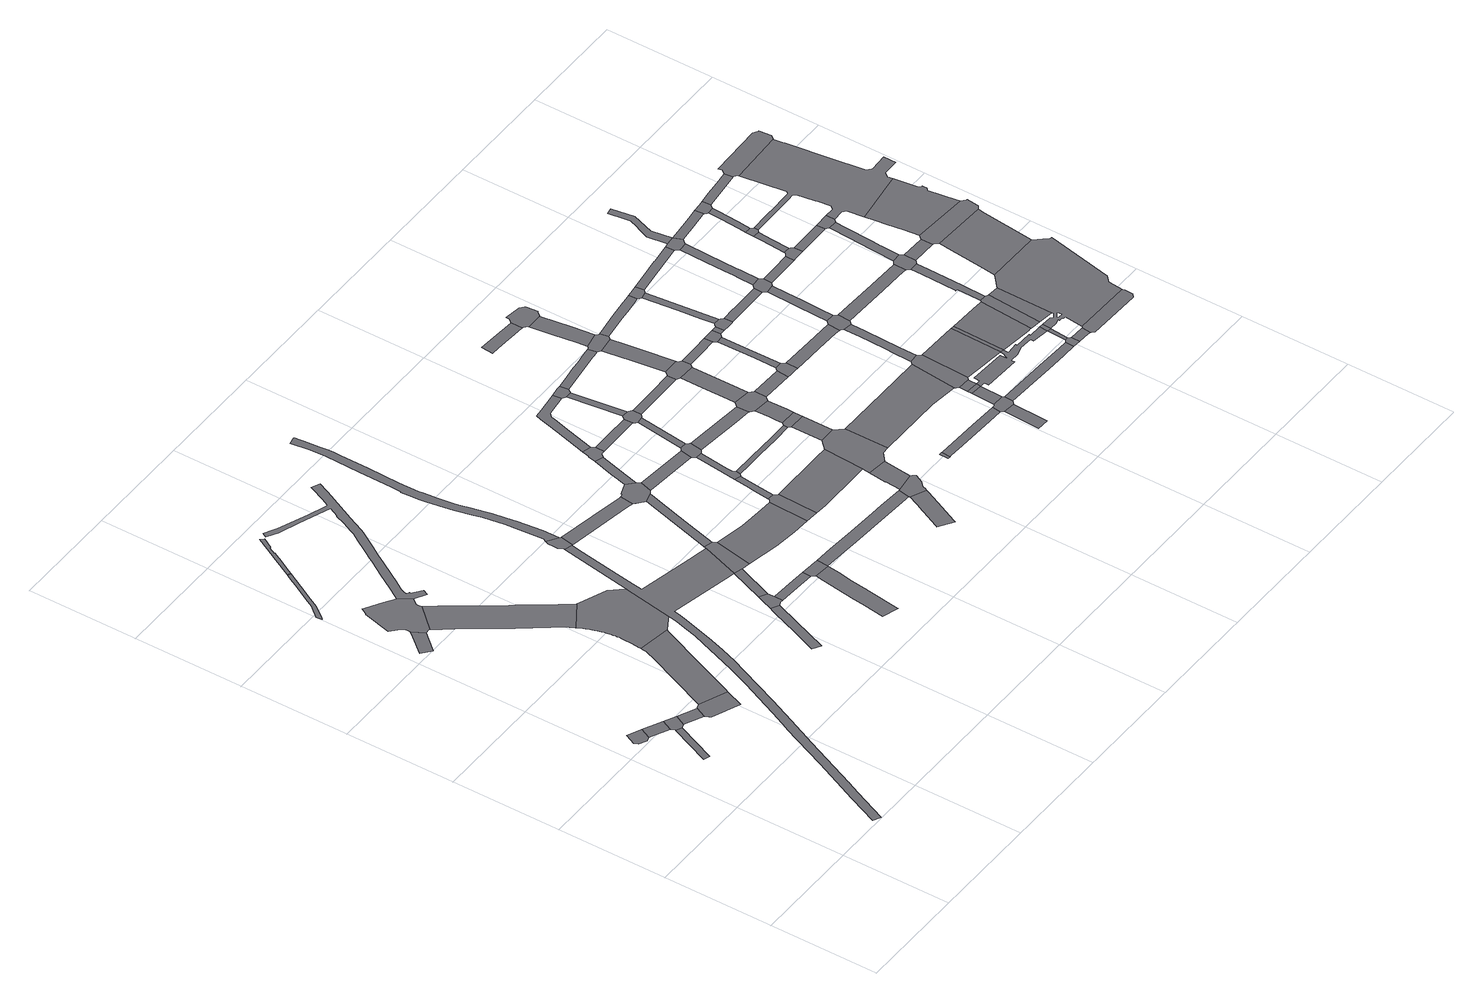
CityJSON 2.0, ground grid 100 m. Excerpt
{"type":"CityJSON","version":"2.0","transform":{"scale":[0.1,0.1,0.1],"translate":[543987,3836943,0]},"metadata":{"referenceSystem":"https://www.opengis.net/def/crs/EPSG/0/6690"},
"CityObjects":{
"road1":{"type":"Road","geometry":[{"type":"MultiSurface","lod":"1","boundaries":[[[0,1,2,3,4,5,6,7,8,9]]]}]},
"road2":{"type":"Road","attributes":{"RoadStructureAttribute.sectionType":"1"},"geometry":[{"type":"MultiSurface","lod":"1","boundaries":[[[10,11,12,13]]]}]},
"road3":{"type":"Road","attributes":{"RoadStructureAttribute.sectionType":"1"},"geometry":[{"type":"MultiSurface","lod":"1","boundaries":[[[9,8,14,15]]]}]},
"road4":{"type":"Road","geometry":[{"type":"MultiSurface","lod":"1","boundaries":[[[15,14,16,17,10,13,18,19,20,21]]]}]},
"road5":{"type":"Road","attributes":{"RoadStructureAttribute.sectionType":"1"},"geometry":[{"type":"MultiSurface","lod":"1","boundaries":[[[21,20,22,23]]]}]},
"road6":{"type":"Road","geometry":[{"type":"MultiSurface","lod":"1","boundaries":[[[24,25,26,23,22,27,28,29,30,31]]]}]},
"road7":{"type":"Road","attributes":{"RoadStructureAttribute.sectionType":"1"},"geometry":[{"type":"MultiSurface","lod":"1","boundaries":[[[32,33,34,35,36,37]]]}]},
"road8":{"type":"Road","attributes":{"RoadStructureAttribute.sectionType":"1"},"geometry":[{"type":"MultiSurface","lod":"1","boundaries":[[[38,39,40,41,42,43,44,45,46,47,48,49,50,51,52,53,54]]]}]},
"road9":{"type":"Road","geometry":[{"type":"MultiSurface","lod":"1","boundaries":[[[55,56,57,58,59,60,61,62,63,64,32,37,65,66,67,68,69,70,71]]]}]},
"road10":{"type":"Road","attributes":{"function":"3","RoadStructureAttribute.sectionType":"1"},"geometry":[{"type":"MultiSurface","lod":"1","boundaries":[[[72,73,74,75,76,77,24,31,78,79,80,81,82,83]]]}]},
"road11":{"type":"Road","geometry":[{"type":"MultiSurface","lod":"1","boundaries":[[[84,38,54,85]]]}]},
"road12":{"type":"Road","attributes":{"RoadStructureAttribute.sectionType":"1"},"geometry":[{"type":"MultiSurface","lod":"1","boundaries":[[[86,87,88,89,90,91,92,93,94,67,66,95,96,97,98,99,100,101,102,103,104,105,106]]]}]},
"road13":{"type":"Road","attributes":{"RoadStructureAttribute.sectionType":"1"},"geometry":[{"type":"MultiSurface","lod":"1","boundaries":[[[107,108,109,110,111,112,113,114,115,116,117,118,119,120,121,122,123,124,125,126,127,128,129,130,131,132,133,134,135,136,137,138,139,140,141,142,143,144,145,146,147,148,149,150,151,152,153,154,155,156,157]]]}]},
"road14":{"type":"Road","attributes":{"RoadStructureAttribute.sectionType":"1"},"geometry":[{"type":"MultiSurface","lod":"1","boundaries":[[[158,159,160,84,85,161,162,163,164,165,166,167]]]}]},
"road15":{"type":"Road","geometry":[{"type":"MultiSurface","lod":"1","boundaries":[[[168,169,170,106,105,171,172,173,174,175,176,177,178,179,180,181,182,183,184,185,186,187,188,189,190,191,192,193,194,195,196,197,198,72,83,199,200,201,202,119,118]]]}]},
"road16":{"type":"Road","attributes":{"RoadStructureAttribute.sectionType":"1"},"geometry":[{"type":"MultiSurface","lod":"1","boundaries":[[[203,204,205,206,207,208,209,210,211,212,213,214,215,216,217,218,219,220,221,222,223,224,225,226,227,228,229,230,71,70,231,232,233,234,235,236,237,238,239,240,241,242,243,244,245,246,247,248,249,250,251,252,253,254,255,256,257]]]}]},
"road17":{"type":"Road","attributes":{"RoadStructureAttribute.sectionType":"1"},"geometry":[{"type":"MultiSurface","lod":"1","boundaries":[[[258,259,260,261,262,263,264,265,266]]]}]},
"road18":{"type":"Road","geometry":[{"type":"MultiSurface","lod":"1","boundaries":[[[267,268,258,266,269,270,271,272,273]]]}]},
"road19":{"type":"Road","attributes":{"RoadStructureAttribute.sectionType":"1"},"geometry":[{"type":"MultiSurface","lod":"1","boundaries":[[[157,267,273,274]]]}]},
"road20":{"type":"Road","geometry":[{"type":"MultiSurface","lod":"1","boundaries":[[[275,276,277,278,279,280,116,115,281,282,283,284]]]}]},
"road21":{"type":"Road","attributes":{"RoadStructureAttribute.sectionType":"1"},"geometry":[{"type":"MultiSurface","lod":"1","boundaries":[[[285,286,272,271,287,288,289,290]]]}]},
"road22":{"type":"Road","attributes":{"RoadStructureAttribute.sectionType":"1"},"geometry":[{"type":"MultiSurface","lod":"1","boundaries":[[[291,292,293,294,295,296,297,298,299,300,301,302,303]]]}]},
"road23":{"type":"Road","geometry":[{"type":"MultiSurface","lod":"1","boundaries":[[[304,305,107,157,274,306,307,308]]]}]},
"road24":{"type":"Road","attributes":{"RoadStructureAttribute.sectionType":"1"},"geometry":[{"type":"MultiSurface","lod":"1","boundaries":[[[309,310,311,312,313,314,315,316,317,318,319,320,321,322,323,324,325,326,327,328,329,330,331,332,333,334,335,336,337,338,339,340,341,342,343,344,345,346,347,348,349,350,351,352,353,354,355,356,357,358,359,360,361,362,363,275,284]]]}]},
"road25":{"type":"Road","geometry":[{"type":"MultiSurface","lod":"1","boundaries":[[[364,365,366,367,290,289,291,303,368,369,370]]]}]},
"road26":{"type":"Road","attributes":{"RoadStructureAttribute.sectionType":"7"},"geometry":[{"type":"MultiSurface","lod":"1","boundaries":[[[371,372,283,282,373,374,375]]]}]},
"road27":{"type":"Road","attributes":{"RoadStructureAttribute.sectionType":"1"},"geometry":[{"type":"MultiSurface","lod":"1","boundaries":[[[376,377,378,379,380,381,382,304,308]]]}]},
"road28":{"type":"Road","attributes":{"function":"3","RoadStructureAttribute.sectionType":"1"},"geometry":[{"type":"MultiSurface","lod":"1","boundaries":[[[383,384,307,306,385,386,387,388]]]}]},
"road29":{"type":"Road","geometry":[{"type":"MultiSurface","lod":"1","boundaries":[[[389,390,391,392,393,394,395,375,374,396,397,398,399,400,380,379,401,402,403,404,405,406]]]}]},
"road30":{"type":"Road","attributes":{"RoadStructureAttribute.sectionType":"1"},"geometry":[{"type":"MultiSurface","lod":"1","boundaries":[[[407,408,409,410,411,412,370,369,413,414,415,416,417,418,419,420,421]]]}]},
"road31":{"type":"Road","attributes":{"RoadStructureAttribute.sectionType":"1"},"geometry":[{"type":"MultiSurface","lod":"1","boundaries":[[[422,423,424,425,389,406,426,427,428]]]}]},
"road32":{"type":"Road","geometry":[{"type":"MultiSurface","lod":"1","boundaries":[[[429,430,388,387,431,432,433]]]}]},
"road33":{"type":"Road","attributes":{"RoadStructureAttribute.sectionType":"1"},"geometry":[{"type":"MultiSurface","lod":"1","boundaries":[[[402,401,434,435,436,437]]]}]},
"road34":{"type":"Road","attributes":{"RoadStructureAttribute.sectionType":"1"},"geometry":[{"type":"MultiSurface","lod":"1","boundaries":[[[438,439,440,429,433,441,442]]]}]},
"road35":{"type":"Road","geometry":[{"type":"MultiSurface","lod":"1","boundaries":[[[443,444,445,446,422,428,447,448,449,450]]]}]},
"road36":{"type":"Road","geometry":[{"type":"MultiSurface","lod":"1","boundaries":[[[451,452,438,442,453,454,455,456,457]]]}]},
"road37":{"type":"Road","geometry":[{"type":"MultiSurface","lod":"1","boundaries":[[[458,459,460,461,462,463,464,465,466,467,468,469,470,471,472]]]}]},
"road38":{"type":"Road","attributes":{"function":"3","RoadStructureAttribute.sectionType":"1"},"geometry":[{"type":"MultiSurface","lod":"1","boundaries":[[[473,432,431,474,475,476,477]]]}]},
"road39":{"type":"Road","attributes":{"RoadStructureAttribute.sectionType":"1"},"geometry":[{"type":"MultiSurface","lod":"1","boundaries":[[[478,479,449,448,480,481,482,483,484]]]}]},
"road40":{"type":"Road","geometry":[{"type":"MultiSurface","lod":"1","boundaries":[[[485,486,487,437,436,488,489,451,457,490,491,492,493,494,495,496]]]}]},
"road41":{"type":"Road","attributes":{"RoadStructureAttribute.sectionType":"1"},"geometry":[{"type":"MultiSurface","lod":"1","boundaries":[[[497,498,499,500,501,502,443,450,503,504,505,506,507,508,509,510,511]]]}]},
"road42":{"type":"Road","geometry":[{"type":"MultiSurface","lod":"1","boundaries":[[[512,513,514,421,420,515,458,472,516,517,518,519,520]]]}]},
"road43":{"type":"Road","attributes":{"RoadStructureAttribute.sectionType":"1"},"geometry":[{"type":"MultiSurface","lod":"1","boundaries":[[[521,522,523,485,496]]]}]},
"road44":{"type":"Road","attributes":{"RoadStructureAttribute.sectionType":"1"},"geometry":[{"type":"MultiSurface","lod":"1","boundaries":[[[524,525,454,453,526,527,528,529,530]]]}]},
"road45":{"type":"Road","attributes":{"RoadStructureAttribute.sectionType":"1"},"geometry":[{"type":"MultiSurface","lod":"1","boundaries":[[[531,532,533,514,513,534]]]}]},
"road46":{"type":"Road","geometry":[{"type":"MultiSurface","lod":"1","boundaries":[[[535,536,484,483,537,522,521,538,539,540,541,542]]]}]},
"road47":{"type":"Road","attributes":{"RoadStructureAttribute.sectionType":"1"},"geometry":[{"type":"MultiSurface","lod":"1","boundaries":[[[543,544,545,535,542]]]}]},
"road48":{"type":"Road","attributes":{"RoadStructureAttribute.sectionType":"1"},"geometry":[{"type":"MultiSurface","lod":"1","boundaries":[[[546,493,492,547,548,549]]]}]},
"road49":{"type":"Road","geometry":[{"type":"MultiSurface","lod":"1","boundaries":[[[550,551,497,511,552,545,544,553,554]]]}]},
"road50":{"type":"Road","geometry":[{"type":"MultiSurface","lod":"1","boundaries":[[[555,556,477,476,531,534,557,558,559,560]]]}]},
"road51":{"type":"Road","attributes":{"RoadStructureAttribute.sectionType":"1"},"geometry":[{"type":"MultiSurface","lod":"1","boundaries":[[[561,555,560,562]]]}]},
"road52":{"type":"Road","attributes":{"RoadStructureAttribute.sectionType":"1"},"geometry":[{"type":"MultiSurface","lod":"1","boundaries":[[[563,564,565,566,540,539,567,568]]]}]},
"road53":{"type":"Road","geometry":[{"type":"MultiSurface","lod":"1","boundaries":[[[569,570,571,572]]]}]},
"road54":{"type":"Road","geometry":[{"type":"MultiSurface","lod":"1","boundaries":[[[573,574,530,529,575,561,562,576]]]}]},
"road55":{"type":"Road","attributes":{"RoadStructureAttribute.sectionType":"1"},"geometry":[{"type":"MultiSurface","lod":"1","boundaries":[[[577,578,579,573,576,580,581]]]}]},
"road56":{"type":"Road","attributes":{"RoadStructureAttribute.sectionType":"1"},"geometry":[{"type":"MultiSurface","lod":"1","boundaries":[[[582,583,584,585,586,550,554,587,588,589]]]}]},
"road57":{"type":"Road","geometry":[{"type":"MultiSurface","lod":"1","boundaries":[[[590,591,549,548,592,577,581,593,594,595,596,597]]]}]},
"road58":{"type":"Road","attributes":{"RoadStructureAttribute.sectionType":"1"},"geometry":[{"type":"MultiSurface","lod":"1","boundaries":[[[598,599,600,590,597,601,602,603]]]}]},
"road59":{"type":"Road","attributes":{"RoadStructureAttribute.sectionType":"1"},"geometry":[{"type":"MultiSurface","lod":"1","boundaries":[[[604,605,606,607,608,609,610,611]]]}]},
"road60":{"type":"Road","attributes":{"RoadStructureAttribute.sectionType":"1"},"geometry":[{"type":"MultiSurface","lod":"1","boundaries":[[[612,613,614,572,571,615,616,617,618,619,620,621]]]}]},
"road61":{"type":"Road","geometry":[{"type":"MultiSurface","lod":"1","boundaries":[[[622,623,624,625,626,627,563,568,598,603,628,629]]]}]},
"road62":{"type":"Road","attributes":{"RoadStructureAttribute.sectionType":"1"},"geometry":[{"type":"MultiSurface","lod":"1","boundaries":[[[595,594,630,631]]]}]},
"road63":{"type":"Road","attributes":{"RoadStructureAttribute.sectionType":"1"},"geometry":[{"type":"MultiSurface","lod":"1","boundaries":[[[632,633,634,635,636,637,638,625,624]]]}]},
"road64":{"type":"Road","attributes":{"function":"3","RoadStructureAttribute.sectionType":"1"},"geometry":[{"type":"MultiSurface","lod":"1","boundaries":[[[639,640,559,558,641,642,643,644]]]}]},
"road65":{"type":"Road","geometry":[{"type":"MultiSurface","lod":"1","boundaries":[[[645,646,647,648,649,650,582,589,636,635,651,652]]]}]},
"road66":{"type":"Road","attributes":{"RoadStructureAttribute.sectionType":"1"},"geometry":[{"type":"MultiSurface","lod":"1","boundaries":[[[653,654,655,648,647,656,657]]]}]},
"road67":{"type":"Road","geometry":[{"type":"MultiSurface","lod":"1","boundaries":[[[658,659,660,661,611,610,662,663,664,665,653,657,666,667,668,669,670,671,672]]]}]},
"road68":{"type":"Road","attributes":{"RoadStructureAttribute.sectionType":"1"},"geometry":[{"type":"MultiSurface","lod":"1","boundaries":[[[673,674,629,628,675,676]]]}]},
"road69":{"type":"Road","geometry":[{"type":"MultiSurface","lod":"1","boundaries":[[[677,678,679,631,630,680,681,682,683,684,685,686]]]}]},
"road70":{"type":"Road","attributes":{"RoadStructureAttribute.sectionType":"1"},"geometry":[{"type":"MultiSurface","lod":"1","boundaries":[[[687,688,689,690,691]]]}]},
"road71":{"type":"Road","attributes":{"RoadStructureAttribute.sectionType":"1"},"geometry":[{"type":"MultiSurface","lod":"1","boundaries":[[[692,693,694,695,677,686]]]}]},
"road72":{"type":"Road","geometry":[{"type":"MultiSurface","lod":"1","boundaries":[[[696,697,698,621,620,687,691,699,700,701]]]}]},
"road73":{"type":"Road","attributes":{"RoadStructureAttribute.sectionType":"1"},"geometry":[{"type":"MultiSurface","lod":"1","boundaries":[[[702,696,701,703]]]}]},
"road74":{"type":"Road","geometry":[{"type":"MultiSurface","lod":"1","boundaries":[[[704,705,673,676,706,694,693,707,708]]]}]},
"road75":{"type":"Road","attributes":{"RoadStructureAttribute.sectionType":"1"},"geometry":[{"type":"MultiSurface","lod":"1","boundaries":[[[709,710,711,712,652,651,713,714,715,716,717]]]}]},
"road76":{"type":"Road","geometry":[{"type":"MultiSurface","lod":"1","boundaries":[[[718,702,703,719]]]}]},
"road77":{"type":"Road","attributes":{"RoadStructureAttribute.sectionType":"1"},"geometry":[{"type":"MultiSurface","lod":"1","boundaries":[[[720,718,719,721]]]}]},
"road78":{"type":"Road","attributes":{"RoadStructureAttribute.sectionType":"1"},"geometry":[{"type":"MultiSurface","lod":"1","boundaries":[[[722,704,708,723]]]}]},
"road79":{"type":"Road","attributes":{"RoadStructureAttribute.sectionType":"1"},"geometry":[{"type":"MultiSurface","lod":"1","boundaries":[[[724,683,682,725,726,727,728,729,730]]]}]},
"road80":{"type":"Road","geometry":[{"type":"MultiSurface","lod":"1","boundaries":[[[731,732,733,734,644,643,735,736,720,721,737,738]]]}]},
"road81":{"type":"Road","geometry":[{"type":"MultiSurface","lod":"1","boundaries":[[[739,740,722,723,741,742,743,744,745,746,747]]]}]},
"road82":{"type":"Road","attributes":{"RoadStructureAttribute.sectionType":"1"},"geometry":[{"type":"MultiSurface","lod":"1","boundaries":[[[748,749,750,751,752,739,747]]]}]},
"road83":{"type":"Road","geometry":[{"type":"MultiSurface","lod":"1","boundaries":[[[753,754,709,717,750,749,755,756]]]}]},
"road84":{"type":"Road","attributes":{"RoadStructureAttribute.sectionType":"1"},"geometry":[{"type":"MultiSurface","lod":"1","boundaries":[[[757,758,759,760,761,762,763,764,733,732,765,766,767]]]}]},
"road85":{"type":"Road","attributes":{"RoadStructureAttribute.sectionType":"1"},"geometry":[{"type":"MultiSurface","lod":"1","boundaries":[[[768,769,770,700,699,771,772,773,774]]]}]},
"road86":{"type":"Road","attributes":{"function":"3","RoadStructureAttribute.sectionType":"1"},"geometry":[{"type":"MultiSurface","lod":"1","boundaries":[[[738,737,775,776,777,778]]]}]},
"road87":{"type":"Road","attributes":{"RoadStructureAttribute.sectionType":"1"},"geometry":[{"type":"MultiSurface","lod":"1","boundaries":[[[779,780,781,744,743,782,783,784]]]}]},
"road88":{"type":"Road","geometry":[{"type":"MultiSurface","lod":"1","boundaries":[[[785,786,730,729,787,757,767,788,789,790,791,792,793]]]}]},
"road89":{"type":"Road","geometry":[{"type":"MultiSurface","lod":"1","boundaries":[[[794,795,796,797,798,799,800,801,719,703,802,803,804,805,806,807,808,809,810,811,812,813,814,815,816,817,818,819,820,777]]]}]},
"road90":{"type":"Road","attributes":{"RoadStructureAttribute.sectionType":"1"},"geometry":[{"type":"MultiSurface","lod":"1","boundaries":[[[821,822,823,824,825,826,827,828,785,793]]]}]},
"road91":{"type":"Road","geometry":[{"type":"MultiSurface","lod":"1","boundaries":[[[778,777,820,829]]]}]},
"road92":{"type":"Road","attributes":{"RoadStructureAttribute.sectionType":"1"},"geometry":[{"type":"MultiSurface","lod":"1","boundaries":[[[830,831,832,833,834,835,753,756,836,837]]]}]},
"road93":{"type":"Road","geometry":[{"type":"MultiSurface","lod":"1","boundaries":[[[838,839,840,841,779,784,842,826,825,843,844,845,846]]]}]},
"road94":{"type":"Road","attributes":{"function":"3","RoadStructureAttribute.sectionType":"1"},"geometry":[{"type":"MultiSurface","lod":"1","boundaries":[[[847,848,829,820,849,850,851,852,853]]]}]},
"road95":{"type":"Road","geometry":[{"type":"MultiSurface","lod":"1","boundaries":[[[854,855,856,857,774,773,858,859]]]}]},
"road96":{"type":"Road","attributes":{"RoadStructureAttribute.sectionType":"1"},"geometry":[{"type":"MultiSurface","lod":"1","boundaries":[[[860,861,862,863,864,865,866,867,868,840,839]]]}]},
"road97":{"type":"Road","attributes":{"RoadStructureAttribute.sectionType":"1"},"geometry":[{"type":"MultiSurface","lod":"1","boundaries":[[[869,856,855,870]]]}]},
"road98":{"type":"Road","attributes":{"RoadStructureAttribute.sectionType":"1"},"geometry":[{"type":"MultiSurface","lod":"1","boundaries":[[[871,872,791,790,873,874,875,876,877]]]}]},
"road99":{"type":"Road","geometry":[{"type":"MultiSurface","lod":"1","boundaries":[[[811,810,869,870,878,879,880,881]]]}]},
"road100":{"type":"Road","attributes":{"RoadStructureAttribute.sectionType":"1"},"geometry":[{"type":"MultiSurface","lod":"1","boundaries":[[[882,883,859,858,884,885,886]]]}]},
"road101":{"type":"Road","attributes":{"RoadStructureAttribute.sectionType":"1"},"geometry":[{"type":"MultiSurface","lod":"1","boundaries":[[[887,888,846,845,889,890]]]}]},
"road102":{"type":"Road","geometry":[{"type":"MultiSurface","lod":"1","boundaries":[[[891,892,830,837,893,894,864,863,895,896,897,898]]]}]},
"road103":{"type":"Road","geometry":[{"type":"MultiSurface","lod":"1","boundaries":[[[899,900,853,852,901,902,903,904]]]}]},
"road104":{"type":"Road","attributes":{"RoadStructureAttribute.sectionType":"1"},"geometry":[{"type":"MultiSurface","lod":"1","boundaries":[[[905,906,907,908,909,910,911,912,913,914,892,891]]]}]},
"road105":{"type":"Road","attributes":{"function":"3","RoadStructureAttribute.sectionType":"1"},"geometry":[{"type":"MultiSurface","lod":"1","boundaries":[[[902,901,915,916]]]}]},
"road106":{"type":"Road","geometry":[{"type":"MultiSurface","lod":"1","boundaries":[[[917,918,919,887,890,920,921,922,923,924]]]}]},
"road107":{"type":"Road","attributes":{"RoadStructureAttribute.sectionType":"1"},"geometry":[{"type":"MultiSurface","lod":"1","boundaries":[[[925,926,927,928,929,930,931,932,933,934,935,899,904]]]}]},
"road108":{"type":"Road","attributes":{"RoadStructureAttribute.sectionType":"1"},"geometry":[{"type":"MultiSurface","lod":"1","boundaries":[[[936,937,938,898,897,939,940,941]]]}]},
"road109":{"type":"Road","attributes":{"RoadStructureAttribute.sectionType":"1"},"geometry":[{"type":"MultiSurface","lod":"1","boundaries":[[[942,943,917,924,944,945]]]}]},
"road110":{"type":"Road","geometry":[{"type":"MultiSurface","lod":"1","boundaries":[[[946,947,886,885,948,949,950,951,952,953,954]]]}]},
"road111":{"type":"Road","geometry":[{"type":"MultiSurface","lod":"1","boundaries":[[[955,942,945,956,957,958,959]]]}]},
"road112":{"type":"Road","geometry":[{"type":"MultiSurface","lod":"1","boundaries":[[[960,961,962,963,877,876,964,965,929,928,966,967]]]}]},
"road113":{"type":"Road","attributes":{"RoadStructureAttribute.sectionType":"1"},"geometry":[{"type":"MultiSurface","lod":"1","boundaries":[[[968,969,922,921,970,971]]]}]},
"road114":{"type":"Road","attributes":{"RoadStructureAttribute.sectionType":"1"},"geometry":[{"type":"MultiSurface","lod":"1","boundaries":[[[972,973,974,975,976,977,955,959]]]}]},
"road115":{"type":"Road","geometry":[{"type":"MultiSurface","lod":"1","boundaries":[[[978,979,980,981,982,983,916,915,984,985,986,881,880,987,988,989,990,991,992,946,954,993,994],[995,996,997,998,999,1000]]]}]},
"road116":{"type":"Road","geometry":[{"type":"MultiSurface","lod":"1","boundaries":[[[1001,1002,936,941,1003,975,974,1004,1005]]]}]},
"road117":{"type":"Road","attributes":{"RoadStructureAttribute.sectionType":"1"},"geometry":[{"type":"MultiSurface","lod":"1","boundaries":[[[1006,1007,1008,1009,1010,1011,962,961,1012,1013,1014,1015,1016]]]}]},
"road118":{"type":"Road","attributes":{"RoadStructureAttribute.sectionType":"1"},"geometry":[{"type":"MultiSurface","lod":"1","boundaries":[[[967,966,1017,1018]]]}]},
"road119":{"type":"Road","geometry":[{"type":"MultiSurface","lod":"1","boundaries":[[[1019,968,971,1020,1006,1016,1021,1022]]]}]},
"road120":{"type":"Road","attributes":{"RoadStructureAttribute.sectionType":"1"},"geometry":[{"type":"MultiSurface","lod":"1","boundaries":[[[1023,1024,1025,1001,1005,1026,1027,1028,1029]]]}]},
"road121":{"type":"Road","attributes":{"function":"3"},"geometry":[{"type":"MultiSurface","lod":"1","boundaries":[[[1030,1031,1032,983,982,1033,1034,1035,1036]]]}]},
"road122":{"type":"Road","geometry":[{"type":"MultiSurface","lod":"1","boundaries":[[[1037,1038,1018,1017,1039,1030,1036,1040,1041,1042,1043,1044]]]}]},
"road123":{"type":"Road","geometry":[{"type":"MultiSurface","lod":"1","boundaries":[[[1045,1046,1047,1048,1049,1050,1051,1052,1053,1054,1055,1056,1057,1058,1059,1060,1061,958,957,1062,1063,1064,1065,1066,1067,1068,1069,1070,1071,1072,1019,1022,1073,1074,1075,1076,1077,1078,1079,1080,1081,1082,1083]]]}]},
"road124":{"type":"Road","geometry":[{"type":"MultiSurface","lod":"1","boundaries":[[[1084,1085,1086,1077,1076,1087,1088,1089,1037,1044,1090,1091,1092,1093,1094,1095]]]}]},
"road125":{"type":"Road","geometry":[{"type":"MultiSurface","lod":"1","boundaries":[[[1096,1097,1098,1099,1023,1029,1100,1101,1053,1052,1102,1103,1104]]]}]}
},
"vertices":[
[222,2192,0],[174,2093,0],[176,2086,0],[179,2080,0],[188,2056,0],[260,2021,0],[288,2030,0],[291,2031,0],[298,2033,0],[346,2132,0],
[486,1907,0],[324,1532,0],[380,1512,0],[539,1881,0],
[472,1949,0],[520,2047,0],
[475,1941,0],[488,1911,0],[543,1883,0],[570,1895,0],[576,1898,0],[627,1995,0],
[746,1815,0],[793,1915,0],
[841,1931,0],[800,1917,0],[795,1915,0],[747,1815,0],[763,1782,0],[772,1764,0],[1023,1661,0],[1091,1827,0],
[279,4273,0],[264,4255,0],[109,4070,0],[195,3997,0],[336,4163,0],[340,4163,0],
[290,5437,0],[247,5360,0],[225,5319,0],[141,5166,0],[92,5078,0],[48,5028,0],[24,4999,0],[2,4973,0],[13,4923,0],[34,4949,0],[65,4987,0],[104,5037,0],[111,5046,0],[159,5135,0],[238,5279,0],[279,5356,0],[316,5423,0],
[447,4636,0],[314,4719,0],[292,4734,0],[262,4689,0],[256,4674,0],[253,4674,0],[182,4417,0],[241,4367,0],[279,4323,0],[279,4288,0],[369,4163,0],[386,4163,0],[574,4368,0],[572,4396,0],[570,4414,0],[611,4472,0],[540,4578,0],
[1129,2671,0],[1126,2650,0],[1123,2631,0],[1119,2613,0],[1111,2589,0],[1091,2539,0],[1102,1855,0],[1176,2034,0],[1276,2276,0],[1372,2507,0],[1416,2612,0],[1424,2629,0],
[294,5446,0],[320,5431,0],
[1198,3496,0],[1197,3498,0],[1083,3657,0],[1003,3769,0],[971,3812,0],[803,4047,0],[691,4206,0],[668,4237,0],[650,4263,0],[444,4082,0],[480,4033,0],[500,4005,0],[623,3832,0],[774,3620,0],[938,3394,0],[1012,3293,0],[1022,3275,0],[1029,3261,0],[1037,3247,0],[1045,3233,0],[1279,3383,0],
[2391,2918,0],[2273,2939,0],[2251,2943,0],[1705,3060,0],[1708,3077,0],[1721,3157,0],[1742,3283,0],[1810,3688,0],[1832,3801,0],[1759,3821,0],[1646,3170,0],[1645,3163,0],[1565,2699,0],[1546,2616,0],[1524,2528,0],[1488,2408,0],[1452,2300,0],[1391,2139,0],[1325,1961,0],[1269,1821,0],[1240,1758,0],[1164,1585,0],[1083,1399,0],[991,1205,0],[990,1203,0],[989,1200,0],[797,761,0],[657,458,0],[597,321,0],[592,310,0],[474,41,0],[540,4,0],[683,322,0],[736,440,0],[738,443,0],[738,445,0],[960,948,0],[1090,1229,0],[1200,1480,0],[1283,1674,0],[1364,1859,0],[1417,1987,0],[1473,2138,0],[1505,2231,0],[1532,2308,0],[1573,2456,0],[1611,2592,0],[1628,2662,0],[1636,2704,0],[2180,2590,0],[2270,2570,0],
[515,5853,0],[457,5746,0],[388,5617,0],[338,5463,0],[398,5574,0],[448,5668,0],[444,5670,0],[480,5735,0],[488,5732,0],[543,5828,0],
[1549,3278,0],[1498,3298,0],[1312,3370,0],[1053,3217,0],[1059,3204,0],[1071,3180,0],[1078,3163,0],[1085,3144,0],[1092,3127,0],[1097,3112,0],[1103,3092,0],[1110,3070,0],[1115,3054,0],[1119,3037,0],[1124,3015,0],[1126,3004,0],[1128,2993,0],[1131,2977,0],[1134,2960,0],[1137,2940,0],[1139,2920,0],[1139,2907,0],[1141,2885,0],[1141,2857,0],[1140,2831,0],[1140,2811,0],[1138,2788,0],[1136,2758,0],[1134,2739,0],[1133,2720,0],[1131,2696,0],[1529,2688,0],[1557,2704,0],[1563,2707,0],[1567,2707,0],
[1244,5858,0],[1219,5802,0],[1202,5765,0],[1179,5715,0],[1149,5648,0],[1135,5643,0],[968,5707,0],[817,5766,0],[701,5812,0],[655,5838,0],[592,5874,0],[568,5835,0],[663,5779,0],[849,5709,0],[1011,5647,0],[1127,5603,0],[1085,5511,0],[1081,5512,0],[1044,5424,0],[998,5323,0],[983,5289,0],[939,5219,0],[861,5093,0],[815,5020,0],[787,4975,0],[704,4841,0],[615,4696,0],[557,4605,0],[718,4412,0],[739,4461,0],[650,4529,0],[660,4537,0],[630,4551,0],[638,4585,0],[654,4612,0],[707,4698,0],[751,4769,0],[836,4907,0],[883,4985,0],[937,5071,0],[987,5151,0],[1027,5218,0],[1050,5259,0],[1096,5353,0],[1121,5407,0],[1124,5415,0],[1122,5415,0],[1139,5450,0],[1186,5548,0],[1230,5641,0],[1275,5733,0],[1290,5765,0],[1314,5814,0],[1323,5833,0],[1248,5868,0],
[2089,2105,0],[2079,2082,0],[2057,2027,0],[2019,1929,0],[1960,1781,0],[1877,1573,0],[1946,1526,0],[2075,1853,0],[2159,2064,0],
[2147,2255,0],[2129,2206,0],[2188,2083,0],[2190,2083,0],[2221,2081,0],[2224,2160,0],[2218,2219,0],
[2349,2551,0],
[1754,4000,0],[1738,3965,0],[1737,3913,0],[1736,3883,0],[1736,3875,0],[1760,3828,0],[1834,3802,0],[1839,3803,0],[1859,3923,0],[1848,3936,0],
[2460,2143,0],[2224,2159,0],[2366,2072,0],[2577,2058,0],[2580,2058,0],[2582,2135,0],
[2603,2026,0],[2592,1948,0],[2558,1718,0],[2545,1624,0],[2529,1516,0],[2502,1327,0],[2647,1281,0],[2647,1286,0],[2691,1590,0],[2693,1602,0],[2716,1764,0],[2735,1894,0],[2752,2011,0],
[2397,2939,0],[2393,2929,0],[2429,2536,0],[2495,2886,0],[2472,2918,0],
[1848,3939,0],[1848,3942,0],[1846,4091,0],[1837,4179,0],[1822,4316,0],[1808,4413,0],[1789,4535,0],[1774,4598,0],[1748,4702,0],[1727,4787,0],[1717,4834,0],[1711,4884,0],[1698,4988,0],[1695,5012,0],[1689,5061,0],[1684,5109,0],[1682,5152,0],[1679,5196,0],[1678,5226,0],[1679,5334,0],[1684,5634,0],[1688,5894,0],[1688,5961,0],[1685,6021,0],[1679,6086,0],[1673,6159,0],[1665,6229,0],[1661,6269,0],[1657,6301,0],[1654,6311,0],[1583,6295,0],[1585,6284,0],[1606,6123,0],[1612,6048,0],[1615,5978,0],[1608,5656,0],[1604,5356,0],[1602,5258,0],[1600,5258,0],[1595,5258,0],[1598,5188,0],[1601,5151,0],[1606,5096,0],[1609,5057,0],[1612,5016,0],[1617,4988,0],[1628,4921,0],[1652,4794,0],[1691,4634,0],[1707,4564,0],[1723,4482,0],[1739,4370,0],[1752,4245,0],[1757,4172,0],[1767,4028,0],
[2731,2125,0],[2694,2128,0],[2687,2128,0],[2619,2133,0],[2753,2015,0],[2756,2018,0],[2763,2123,0],
[2504,3811,0],[2372,3833,0],[2447,3697,0],[2501,3687,0],[2514,3810,0],
[2543,3171,0],[2581,3308,0],[2669,3618,0],[2676,3642,0],[2587,3615,0],[2501,3308,0],[2401,2953,0],
[2970,2821,0],[2775,2835,0],[2726,2479,0],[2940,2458,0],[3100,2448,0],[3115,2811,0],
[2654,3868,0],[2549,3826,0],[2550,3819,0],[2548,3818,0],[2545,3817,0],[2534,3814,0],[2522,3811,0],[2509,3683,0],[2516,3676,0],[2519,3674,0],[2522,3671,0],[2520,3669,0],[2709,3662,0],[2740,3769,0],[2737,3774,0],[2736,3776,0],[2730,3785,0],[2719,3802,0],
[3771,2059,0],[3764,2060,0],[3576,2072,0],[3415,2083,0],[3155,2098,0],[2928,2113,0],[2964,2004,0],[3114,1995,0],[3297,1983,0],[3436,1975,0],[3611,1964,0],[3752,1956,0],[3772,1955,0],[3781,1954,0],[3801,2058,0],
[2747,4208,0],[2696,4021,0],[2674,3942,0],[2673,3936,0],[2725,3825,0],[2751,3921,0],[2825,4187,0],
[3145,2848,0],[3142,2828,0],[3219,2440,0],[3235,2810,0],[3204,2837,0],
[2716,3661,0],[2720,3661,0],[3209,3615,0],[3227,3724,0],
[3186,3190,0],[3172,3073,0],[3160,2978,0],[3225,3013,0],[3244,3175,0],
[2787,4354,0],[2770,4292,0],[2767,4282,0],[2756,4242,0],[2853,4218,0],[2889,4218,0],[2888,4299,0],[2864,4333,0],
[3233,3583,0],[3200,3315,0],[3264,3193,0],[3273,3234,0],[3254,3257,0],[3259,3315,0],[3293,3578,0],
[3788,1942,0],[3773,1909,0],[3769,1901,0],[3744,1848,0],[3707,1771,0],[3671,1694,0],[3652,1653,0],[3620,1585,0],[3614,1573,0],[3740,1487,0],[3746,1500,0],[3776,1563,0],[3853,1728,0],[3914,1859,0],[3923,1879,0],
[3764,2810,0],[3332,2433,0],[3767,2434,0],[3850,2435,0],[3874,2811,0],
[3070,4301,0],[3062,4301,0],[3063,4220,0],[3093,4221,0],[3109,4221,0],[3289,4223,0],[3287,4303,0],
[3258,3749,0],[3257,3746,0],[3233,3728,0],[3213,3610,0],[3231,3586,0],[3293,3580,0],[3322,3600,0],[3329,3604,0],[3342,3713,0],[3338,3719,0],[3321,3741,0],[3318,3745,0],
[3205,4923,0],[3010,4897,0],[2933,4887,0],[2920,4840,0],[2901,4772,0],[2869,4652,0],[2932,4580,0],[2979,4750,0],[2990,4791,0],[3001,4801,0],[3007,4807,0],[3020,4818,0],[3133,4833,0],[3139,4834,0],[3216,4843,0],
[4008,2069,0],[3994,2085,0],[3815,2057,0],[3785,1946,0],[3937,1910,0],[3945,1926,0],[3952,1941,0],[3986,1969,0],[4024,2050,0],
[3377,4199,0],[3316,4191,0],[3285,3956,0],
[3759,3231,0],[3484,3233,0],[3388,3193,0],[3543,3193,0],[3760,3190,0],[3926,3192,0],[3926,3234,0],
[3843,2362,0],[3826,2206,0],[3829,2206,0],[4024,2343,0],
[3315,4335,0],[3303,4322,0],[3304,4205,0],[3384,4204,0],[3411,4225,0],[3409,4304,0],[3383,4324,0],[3376,4330,0],
[3340,4603,0],[3310,4825,0],[3250,4821,0],
[3755,3673,0],[3756,3562,0],[3908,3548,0],[3904,3660,0],
[3324,4938,0],[3288,4934,0],[3239,4828,0],[3318,4837,0],[3334,4860,0],
[3948,2885,0],[3948,2883,0],[4099,2411,0],[4164,2412,0],[4165,2813,0],[4099,2886,0],
[3948,3172,0],[4099,3172,0],
[3900,4313,0],[3821,4311,0],[3749,4308,0],[3411,4304,0],[3750,4229,0],[3904,4233,0],
[4334,2035,0],[4330,1955,0],[4354,1954,0],[4357,2034,0],
[3948,3255,0],[3946,3253,0],[3946,3174,0],[4099,3255,0],
[3943,3514,0],[3947,3379,0],[3948,3322,0],[4099,3324,0],[4094,3497,0],
[3805,5002,0],[3742,4994,0],[3632,4979,0],[3564,4971,0],[3410,4950,0],[3743,4914,0],[3763,4916,0],[3823,4924,0],
[3939,3697,0],[3908,3664,0],[3911,3545,0],[4125,3531,0],[4127,3534,0],[4130,3645,0],[4129,3646,0],[4092,3679,0],
[3938,4211,0],[3938,4005,0],[3939,3768,0],[4092,3868,0],[4091,4113,0],[4090,4208,0],
[3546,5683,0],[3359,5695,0],[3352,5589,0],[3421,5584,0],[3517,5579,0],[3629,5572,0],[3727,5566,0],[3728,5671,0],
[4762,2016,0],[4501,2027,0],[4368,2033,0],[4365,1953,0],[4370,1953,0],[4519,1947,0],[4810,1934,0],[5008,1927,0],[5010,1927,0],[5018,2005,0],
[4112,4317,0],[4081,4338,0],[4080,4350,0],[3929,4346,0],[3907,4313,0],[3903,4313,0],[4112,4238,0],[4113,4316,0],
[4419,3526,0],[4427,3636,0],
[4062,4481,0],[4054,4543,0],[4017,4813,0],[4003,4921,0],[3853,4900,0],[3860,4847,0],[3890,4634,0],
[5064,2810,0],[4679,2811,0],[4373,2412,0],[4786,2413,0],[5043,2384,0],[5084,2810,0],
[4003,5028,0],[3984,5046,0],[3982,5048,0],[3838,5022,0],[3836,5020,0],[3826,5005,0],[4027,4952,0],[4010,5029,0],
[3769,5530,0],[3796,5335,0],[3827,5104,0],[3956,5251,0],[3919,5531,0],
[3762,5739,0],[3758,5710,0],[3735,5679,0],[3734,5677,0],[3732,5565,0],[3736,5562,0],[3769,5536,0],[3769,5534,0],[3920,5531,0],[3928,5542,0],[3950,5571,0],[3957,5572,0],[3946,5683,0],[3942,5687,0],[3911,5717,0],
[4426,4322,0],[4294,4320,0],[4278,4240,0],[4427,4243,0],
[4456,3665,0],[4455,3663,0],[4449,3657,0],[4450,3525,0],[4522,3523,0],[4543,3522,0],[4547,3631,0],[4520,3660,0],[4518,3662,0],[4518,3663,0],
[5035,1900,0],[5019,1570,0],[5128,1562,0],[5131,1630,0],[5144,1892,0],
[4516,3932,0],[4513,4219,0],[4454,4213,0],[4456,3868,0],
[5055,2015,0],[5049,2011,0],[5041,2004,0],[5171,1918,0],[5178,1999,0],[5164,2014,0],
[5065,2230,0],[5175,2222,0],
[4539,4324,0],[4454,4322,0],[4443,4225,0],[4523,4229,0],[4540,4245,0],
[4509,5095,0],[4468,5089,0],[4419,5083,0],[4242,5060,0],[4258,4982,0],[4373,4997,0],[4479,5011,0],[4492,5013,0],[4516,5016,0],
[5067,2272,0],[5177,2264,0],
[5071,2350,0],[5182,2346,0],
[4589,4325,0],[4590,4245,0],
[4855,3623,0],[4616,3520,0],[4832,3513,0],[5053,3507,0],[5073,3506,0],[5100,3505,0],[5105,3616,0],
[5197,2834,0],[5192,2838,0],[5110,2837,0],[5110,2833,0],[5052,2373,0],[5070,2351,0],[5205,2366,0],[5223,2808,0],
[4616,4356,0],[4607,4346,0],[4658,4247,0],[4694,4247,0],[4709,4247,0],[4707,4328,0],[4693,4340,0],[4688,4344,0],[4678,4353,0],
[4646,4650,0],[4608,5006,0],[4549,4993,0],[4583,4675,0],[4604,4471,0],
[4625,5111,0],[4578,5104,0],[4617,5015,0],[4632,5032,0],
[5128,3478,0],[5128,3459,0],[5128,3407,0],[5128,3334,0],[5124,3214,0],[5119,3083,0],[5117,3009,0],[5111,2849,0],[5196,3007,0],[5204,3334,0],[5208,3467,0],
[5899,1968,0],[5845,1970,0],[5637,1979,0],[5644,1898,0],[5842,1891,0],[5972,1886,0],[5975,1965,0],
[5403,2343,0],[5440,2339,0],[5595,2321,0],[5605,2796,0],
[5133,4334,0],[4857,4330,0],[4839,4330,0],[4840,4250,0],[4879,4251,0],[5128,4255,0],
[5134,3646,0],[5109,3620,0],[5107,3498,0],[5208,3473,0],[5233,3497,0],[5237,3501,0],[5242,3613,0],[5235,3620,0],[5214,3643,0],
[5592,2299,0],[5586,2283,0],[5577,2264,0],[5570,2248,0],[5562,2237,0],[5563,2302,0],[5225,2320,0],[5222,2264,0],[5222,2221,0],[5221,2179,0],[5559,2163,0],[5561,2197,0],[5647,2195,0],[5729,2217,0],[5848,2210,0],[5847,2181,0],[6007,2161,0],[6009,2235,0],[5891,2239,0],[5891,2251,0],[5735,2259,0],[5735,2272,0],[5627,2269,0],[5624,2272,0],[5624,2281,0],[5625,2297,0],[5628,2317,0],
[5219,3781,0],[5226,3959,0],[5228,4022,0],[5231,4104,0],[5236,4232,0],[5158,4224,0],[5147,3957,0],[5139,3748,0],
[5641,2795,0],
[5147,5180,0],[4958,5155,0],[4955,5154,0],[4857,5141,0],[4787,5132,0],[4650,5114,0],[4878,5064,0],[5148,5100,0],
[5261,4343,0],[5242,4364,0],[5161,4361,0],[5141,4341,0],[5157,4225,0],[5237,4233,0],[5262,4256,0],[5263,4257,0],[5267,4336,0],
[5982,2780,0],[5952,2781,0],[5902,2286,0],[5932,2283,0],[5942,2281,0],[5959,2279,0],[5999,2779,0],
[6031,1982,0],[6030,1984,0],[5998,1983,0],[5995,1980,0],[6046,1882,0],[6048,1962,0],
[5248,4545,0],[5249,4580,0],[5257,4862,0],[5264,5071,0],[5184,5066,0],[5176,4815,0],[5171,4641,0],[5168,4548,0],[5166,4512,0],
[6007,2159,0],[6043,2151,0],
[5681,3599,0],[5372,3609,0],[5466,3494,0],[5681,3488,0],[5890,3483,0],[5979,3480,0],[5980,3590,0],
[6043,2152,0],[6044,2154,0],[6046,2156,0],[6048,2233,0],
[6115,1958,0],[6049,1961,0],[6112,1879,0],[6182,1875,0],[6190,1956,0],
[5583,4341,0],[5423,4338,0],[5559,4262,0],[5582,4262,0],
[5264,5194,0],[5186,5185,0],[5150,5097,0],[5182,5068,0],[5264,5074,0],[5265,5080,0],[5298,5114,0],[5265,5192,0],
[6008,2791,0],[6008,2787,0],[6058,2268,0],[6097,2776,0],[6078,2786,0],[6069,2791,0],
[5239,5382,0],[5306,5581,0],[5275,5783,0],[5215,5774,0],[5239,5626,0],[5246,5576,0],[5217,5502,0],[5202,5466,0],[5162,5368,0],[5188,5185,0],
[6198,2252,0],[6206,2771,0],
[5616,4379,0],[5615,4367,0],[5604,4359,0],[5606,4262,0],[5705,4264,0],[5704,4343,0],[5685,4364,0],[5675,4374,0],
[6077,3015,0],[6077,3016,0],[6087,3343,0],[6087,3448,0],[6005,3447,0],[6006,3343,0],[5996,3019,0],[5996,3017,0],[6007,3017,0],[6017,3017,0],[6010,2812,0],
[5628,5232,0],[5527,5220,0],[5353,5201,0],[5467,5133,0],[5619,5150,0],[5637,5151,0],
[5636,4679,0],[5630,4590,0],[5686,4543,0],[5695,4675,0],
[6205,1966,0],[6194,1956,0],[6186,1870,0],[6208,1845,0],[6710,1831,0],[6741,1855,0],[6746,1936,0],[6745,1937,0],[6737,1951,0],
[5642,4760,0],[5716,4692,0],[5720,4695,0],[5718,4734,0],[5701,4757,0],
[6115,3592,0],[6093,3619,0],[6013,3616,0],[5986,3595,0],[5983,3475,0],[5986,3471,0],[6116,3476,0],[6118,3588,0],
[6021,4349,0],[6005,4349,0],[5735,4265,0],[6023,4269,0],
[5710,4880,0],[5724,5072,0],[5729,5129,0],[5667,5127,0],[5658,5000,0],[5647,4830,0],
[6802,2138,0],[6933,2752,0],[6918,2753,0],[6882,2795,0],[6823,2863,0],[6321,2871,0],[6209,2237,0],[6164,2208,0],[6147,2230,0],[6117,2154,0],[6163,2166,0],[6162,2152,0],[6197,2148,0],[6196,2138,0],[6224,2135,0],[6751,2089,0],[6764,2102,0],[6230,2183,0],[6229,2175,0],[6193,2179,0],[6186,2192,0],[6225,2218,0],[6232,2208,0],
[5750,5245,0],[5697,5239,0],[5658,5134,0],[5729,5135,0],[5755,5166,0],
[6051,4246,0],[6040,4054,0],[6026,3835,0],[6024,3805,0],[6024,3796,0],[6013,3618,0],[6104,3797,0],[6104,3799,0],[6110,3891,0],[6127,4150,0],[6134,4244,0],
[6343,3471,0],[6341,3580,0],
[6157,4352,0],[6033,4260,0],[6153,4267,0],[6158,4272,0],
[6112,5285,0],[5991,5272,0],[5853,5257,0],[5757,5166,0],[5759,5166,0],[5995,5193,0],[6125,5208,0],
[6383,3433,0],[6374,3346,0],[6334,2986,0],[6828,2903,0],[6878,3351,0],[6884,3409,0],[6886,3411,0],
[6377,3618,0],[6351,3590,0],[6351,3470,0],[6917,3436,0],[6922,3440,0],[6932,3550,0],[6927,3550,0],[6889,3582,0],
[6824,4364,0],[6815,4364,0],[6776,4398,0],[6731,4729,0],[6689,5033,0],[6680,5101,0],[6679,5108,0],[6667,5197,0],[6163,5177,0],[6193,4954,0],[6219,4768,0],[6219,4764,0],[6197,4742,0],[6077,4740,0],[6061,4740,0],[6026,4739,0],[5893,4737,0],[5932,4698,0],[6065,4700,0],[6078,4700,0],[6135,4701,0],[6210,4702,0],[6222,4690,0],[6231,4679,0],[6254,4515,0],[6257,4497,0],[6272,4382,0],[6247,4353,0],[6254,4274,0],[6259,4274,0],[6291,4248,0],[6311,4099,0],[6809,4167,0],[6808,4169,0],[6802,4217,0],[6830,4250,0],[6834,4255,0],[6981,4258,0],[6979,4367,0],
[6863,3928,0],[6848,3941,0],[6839,3949,0],[6326,3990,0],[6338,3905,0],[6359,3754,0],[6884,3613,0],[6849,3867,0],[6859,3878,0],[6866,3885,0],[6868,3888,0],[6865,3928,0],
[6679,5347,0],[6641,5375,0],[6137,5357,0],[6142,5325,0],[6130,5208,0],[6161,5186,0],[6694,5234,0],[6697,5238,0],[6683,5347,0]
]}
